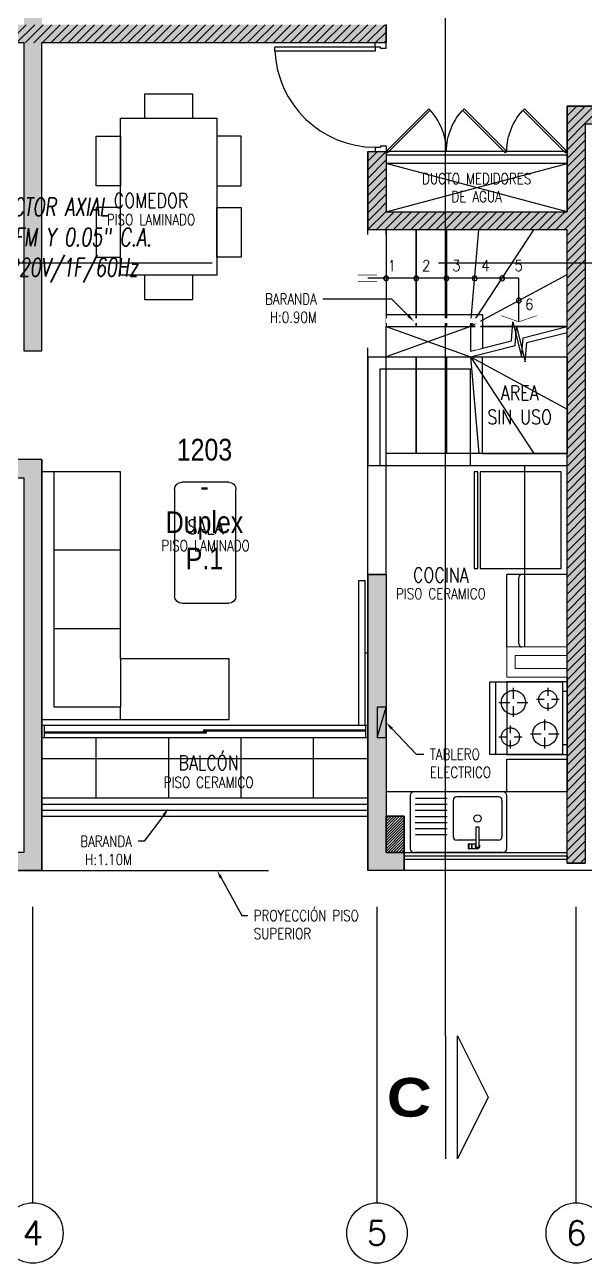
# Model space of a CAD drawing. Header units: millimetres. Extents: x -3 to 53, y -269 to 39.
# Drawn here: x 5.86 to 10.5, y -117.72 to -107.48 of the extents above; entities that cross this region are included whole.
import ezdxf
from ezdxf import colors
from ezdxf.entities.mleader import LeaderData, LeaderLine
from ezdxf.enums import TextEntityAlignment as Align
from ezdxf.math import Vec2, Vec3

# ---------------------------------------------------------------- set-up
doc = ezdxf.new("R2010")
doc.units = ezdxf.units.MM
doc.header["$LTSCALE"] = 15
doc.set_wipeout_variables(frame=1)
for name, pattern in [('CENTER', [2, 1.25, -0.25, 0.25, -0.25]), ('HIDDEN', [0.375, 0.25, -0.125]), ('HIDDEN2', [0.1875, 0.125, -0.0625]), ('PHANTOM', [63.5, 31.75, -6.35, 6.35, -6.35, 6.35, -6.35]), ('PHANTOM2', [1.25, 0.625, -0.125, 0.125, -0.125, 0.125, -0.125])]:
    doc.linetypes.add(name, pattern=pattern)
doc.layers.get('0').update_dxf_attribs({"color": 250})
for name, color, linetype in [('01', 250, 'Continuous'), ('A-BARANDAS', 250, 'Continuous'), ('A-COCINAS-LAV', 250, 'Continuous'), ('A-CORTE', 250, 'CENTER'), ('A-EJES', 251, 'PHANTOM'), ('A-EST HATCH', 250, 'Continuous'), ('A-EST PLACAS', 250, 'Continuous'), ('A-EST VIGAS', 250, 'HIDDEN2'), ('A-HATCH', 250, 'Continuous'), ('A-LINEAS', 250, 'Continuous'), ('A-MOBILIARIO', 250, 'Continuous'), ('A-MURO BAJO', 251, 'Continuous'), ('A-NUMERACIONDEP', 251, 'Continuous'), ('A-PROYECCIONES', 250, 'HIDDEN2'), ('A-TEXTO-ACABADO PISO', 250, 'Continuous'), ('A-TEXTO-AMBIENTE', 252, 'Continuous'), ('A-TEXTO-INDICACIONES', 250, 'Continuous'), ('DLP_MOBILIARIO FIJO', 250, 'Continuous'), ('L6 Linea fina', 141, 'Continuous'), ('MURO CF 60', 250, 'Continuous')]:
    doc.layers.add(name, color=color, linetype=linetype)
doc.layers.add('A-MUROS', color=252, linetype='Continuous', lineweight=30)
doc.layers.add('DLP_MURO ALTO', color=250, linetype='Continuous', lineweight=20)
doc.styles.add('JNV ING', font='romans.shx', dxfattribs={"width": 0.7, "oblique": 8, "height": 0.15})
doc.styles.add('R160-75', font='', dxfattribs={"height": 0.6})
doc.styles.add('R80', font='ARIALN.TTF', dxfattribs={"height": 2.03})
doc.styles.add('ROMANS', font='romans.shx', dxfattribs={"width": 0.8})
doc.styles.add('TXT_COTAS', font='romans.shx', dxfattribs={"width": 0.8})
doc.styles.get('R160-75').set_extended_font_data('Arial Black', bold=True)
pattern_1 = [(45, (359.999406, -86.67669), (-0.035355339, 0.035355339), [])]

# ---------------------------------------------------------------- blocks, each defined once
blk = doc.blocks.new('EST.P10')
at = {"layer": 'A-EST HATCH'}
h = blk.add_hatch(color=256, dxfattribs=at)
h.dxf.hatch_style = 1
h.paths.add_polyline_path([(39.55, -2.74), (39.55, 3.325), (37.9, 3.325), (37.9, 3.525), (39.7, 3.525), (39.7, 2.65), (41.2, 2.65), (41.2, 3.15), (41.35, 3.15), (41.35, 2.45), (39.7, 2.45), (39.7, -2.74)])
h.paths.add_polyline_path([(18.45, 7.325), (20.05, 7.325), (20.05, 10.425), (18.85, 10.425), (18.85, 10.575), (20.2, 10.575), (20.2, 7.175), (18.45, 7.175)])
h.paths.add_polyline_path([(17.65, 10.575), (17.5, 10.575), (17.5, 7.175), (17.65, 7.175)])
h.paths.add_polyline_path([(12.15, 11.05), (11.85, 11.05), (11.85, 10.9), (12, 10.9), (12, 7.825), (12.15, 7.825)])
h.paths.add_polyline_path([(15.1, 10.425), (15.1, 7.325), (16.7, 7.325), (16.7, 7.175), (14.95, 7.175), (14.95, 10.575), (16.3, 10.575), (16.3, 10.425)])
h.paths.add_polyline_path([(5.85, 10.9), (5.25, 10.9), (5.25, 11.05), (6, 11.05), (6, 7.65), (4.85, 7.65), (4.85, 7.8), (5.85, 7.8)])
h.paths.add_polyline_path([(4.05, 11.05), (4.05, 7.65), (3.9, 7.65), (3.9, 11.05)])
h.paths.add_polyline_path([(3.1, 7.8), (1.5, 7.8), (1.5, 10.9), (2.7, 10.9), (2.7, 11.05), (1.35, 11.05), (1.35, 7.65), (3.1, 7.65)])
h.paths.add_polyline_path([(5.85, -2.65), (5.25, -2.65), (5.25, -2.8), (6, -2.8), (6, 0.6), (4.85, 0.6), (4.85, 0.45), (5.85, 0.45)])
h.paths.add_polyline_path([(4.05, -2.8), (4.05, 0.6), (3.9, 0.6), (3.9, -2.8)])
h.paths.add_polyline_path([(3.1, 0.45), (1.5, 0.45), (1.5, -2.65), (2.7, -2.65), (2.7, -2.8), (1.35, -2.8), (1.35, 0.6), (3.1, 0.6)])
h.paths.add_polyline_path([(8.7, -0.35), (8.85, -0.35), (8.85, -2.65), (9, -2.65), (9, -2.8), (8.7, -2.8)])
h.paths.add_polyline_path([(18.45, 0.925), (20.05, 0.925), (20.05, -2.175), (18.85, -2.175), (18.85, -2.325), (20.2, -2.325), (20.2, 1.075), (18.45, 1.075)])
h.paths.add_polyline_path([(17.65, -2.325), (17.5, -2.325), (17.5, 1.075), (17.65, 1.075)])
h.paths.add_polyline_path([(12.15, -2.8), (11.85, -2.8), (11.85, -2.65), (12, -2.65), (12, 0.425), (12.15, 0.425)])
h.paths.add_polyline_path([(15.1, -2.175), (15.1, 0.925), (16.7, 0.925), (16.7, 1.075), (14.95, 1.075), (14.95, -2.325), (16.3, -2.325), (16.3, -2.175)])
h.paths.add_polyline_path([(31.6, 7.325), (30, 7.325), (30, 10.425), (31.2, 10.425), (31.2, 10.575), (29.85, 10.575), (29.85, 7.175), (31.6, 7.175)])
h.paths.add_polyline_path([(32.4, 10.575), (32.55, 10.575), (32.55, 7.175), (32.4, 7.175)])
h.paths.add_polyline_path([(38.2, 11.05), (38.2, 10.9), (38.05, 10.9), (38.05, 7.825), (37.9, 7.825), (37.9, 11.05)])
h.paths.add_polyline_path([(27.6, 4.725), (37, 4.725), (37, 4.875), (33.45, 4.875), (33.45, 6.275), (33.25, 6.275), (33.25, 4.875), (30.35, 4.875), (30.35, 6.275), (30.2, 6.275), (30.2, 4.875), (27.8, 4.875), (27.8, 6.125), (29.45, 6.125), (29.45, 6.275), (27.175, 6.275), (27.175, 6.125), (27.6, 6.125)])
h.paths.add_polyline_path([(34.95, 10.425), (34.95, 7.325), (33.35, 7.325), (33.35, 7.175), (35.1, 7.175), (35.1, 10.575), (33.75, 10.575), (33.75, 10.425)])
h.paths.add_polyline_path([(39.7, 5.8), (41.35, 5.8), (41.35, 5.1), (41.2, 5.1), (41.2, 5.6), (39.7, 5.6), (39.7, 4.725), (37.9, 4.725), (37.9, 4.925), (39.55, 4.925), (39.55, 10.99), (39.7, 10.99)])
h.paths.add_polyline_path([(44.2, 10.9), (44.8, 10.9), (44.8, 11.05), (44.05, 11.05), (44.05, 7.65), (45.2, 7.65), (45.2, 7.8), (44.2, 7.8)])
h.paths.add_polyline_path([(46, 11.05), (46, 7.65), (46.15, 7.65), (46.15, 11.05)])
h.paths.add_polyline_path([(46.95, 7.8), (48.55, 7.8), (48.55, 10.9), (47.35, 10.9), (47.35, 11.05), (48.7, 11.05), (48.7, 7.65), (46.95, 7.65)])
h.paths.add_polyline_path([(46, -2.8), (46, 0.6), (46.15, 0.6), (46.15, -2.8)])
h.paths.add_polyline_path([(46.95, 0.45), (48.55, 0.45), (48.55, -2.65), (47.35, -2.65), (47.35, -2.8), (48.7, -2.8), (48.7, 0.6), (46.95, 0.6)])
h.paths.add_polyline_path([(41.35, 0.7), (41.2, 0.7), (41.2, -2.65), (41.05, -2.65), (41.05, -2.8), (41.35, -2.8)])
h.paths.add_polyline_path([(31.6, 0.925), (30, 0.925), (30, -2.175), (31.2, -2.175), (31.2, -2.325), (29.85, -2.325), (29.85, 1.075), (31.6, 1.075)])
h.paths.add_polyline_path([(32.4, -2.325), (32.55, -2.325), (32.55, 1.075), (32.4, 1.075)])
h.paths.add_polyline_path([(37.9, -2.8), (38.2, -2.8), (38.2, -2.65), (38.05, -2.65), (38.05, 0.425), (37.9, 0.425)])
h.paths.add_polyline_path([(34.95, -2.175), (34.95, 0.925), (33.35, 0.925), (33.35, 1.075), (35.1, 1.075), (35.1, -2.325), (33.75, -2.325), (33.75, -2.175)])
h.paths.add_polyline_path([(10.35, 3.525), (12.15, 3.525), (12.15, 3.375), (10.5, 3.375), (10.5, -2.74), (10.35, -2.74), (10.35, 2.5), (8.7, 2.5), (8.7, 3.15), (8.85, 3.15), (8.85, 2.65), (10.35, 2.65)])
h.paths.add_polyline_path([(44.05, -2.8), (44.05, 0.6), (45.2, 0.6), (45.2, 0.45), (44.2, 0.45), (44.2, -2.65), (44.8, -2.65), (44.8, -2.8)])
h.paths.add_polyline_path([(46.953, 5.55), (47.1, 5.55), (47.1, 6.75), (44.95, 6.75), (44.95, 6.6), (45.4, 6.6), (45.4, 5), (45.6, 5), (45.6, 6.6), (46.95, 6.6), (46.95, 5.55)], flags=17)
h.paths.add_polyline_path([(46.953, 2.7), (47.1, 2.7), (47.1, 1.5), (44.95, 1.5), (44.95, 1.65), (45.4, 1.65), (45.4, 3.25), (45.6, 3.25), (45.6, 1.65), (46.95, 1.65), (46.95, 2.7)], flags=17)
h.paths.add_polyline_path([(41.2, 4.2), (44.05, 4.2), (44.05, 6.75), (44.2, 6.75), (44.2, 4.2), (46.95, 4.2), (46.95, 4.8), (47.1, 4.8), (47.1, 4.2), (49.9, 4.2), (49.9, 8.15), (49.85, 8.15), (49.85, 8.25), (50.05, 8.25), (50.05, 0), (49.85, 0), (49.85, 0.1), (49.9, 0.1), (49.9, 4.05), (47.1, 4.05), (47.1, 3.45), (46.95, 3.45), (46.95, 4.05), (44.2, 4.05), (44.2, 1.5), (44.05, 1.5), (44.05, 4.05), (41.2, 4.05)])
h.paths.add_polyline_path([(41.35, 11.05), (41.35, 7.55), (41.2, 7.55), (41.2, 10.9), (41.05, 10.9), (41.05, 11.05)])
h.paths.add_polyline_path([(27.15, 4.725), (25.15, 4.725), (25.15, 4.875), (27, 4.875), (27, 8.275), (25.15, 8.275), (25.15, 8.425), (27, 8.425), (27, 10.575), (27.85, 10.575), (27.85, 10.425), (27.15, 10.425)])
h.paths.add_polyline_path([(10.35, 10.99), (10.35, 5.75), (8.7, 5.75), (8.7, 5.1), (8.85, 5.1), (8.85, 5.6), (10.35, 5.6), (10.35, 4.725), (12.15, 4.725), (12.15, 4.875), (10.5, 4.875), (10.5, 10.99)])
h.paths.add_polyline_path([(2.95, 4.2), (0.15, 4.2), (0.15, 8.15), (0.2, 8.15), (0.2, 8.25), (0, 8.25), (0, 0), (0.2, 0), (0.2, 0.1), (0.15, 0.1), (0.15, 4.05), (2.95, 4.05), (2.95, 3.45), (3.1, 3.45), (3.1, 4.05), (5.85, 4.05), (5.85, 1.5), (6, 1.5), (6, 4.05), (8.85, 4.05), (8.85, 4.2), (6, 4.2), (6, 6.75), (5.85, 6.75), (5.85, 4.2), (3.1, 4.2), (3.1, 4.8), (2.95, 4.8)])
h.paths.add_polyline_path([(8.7, 11.05), (9, 11.05), (9, 10.9), (8.85, 10.9), (8.85, 8.6), (8.7, 8.6)])
h.paths.add_polyline_path([(3.097, 5.55), (2.95, 5.55), (2.95, 6.75), (5.1, 6.75), (5.1, 6.6), (4.65, 6.6), (4.65, 5), (4.45, 5), (4.45, 6.6), (3.1, 6.6), (3.1, 5.55)], flags=17)
h.paths.add_polyline_path([(3.097, 2.7), (2.95, 2.7), (2.95, 1.5), (5.1, 1.5), (5.1, 1.65), (4.65, 1.65), (4.65, 3.25), (4.45, 3.25), (4.45, 1.65), (3.1, 1.65), (3.1, 2.7)], flags=17)
h.paths.add_polyline_path([(23.35, 4.725), (23.2, 4.725), (23.2, 8.425), (23.35, 8.425)])
h.paths.add_polyline_path([(22.45, 6.125), (22.45, 4.725), (13.05, 4.725), (13.05, 4.875), (16.6, 4.875), (16.6, 6.275), (16.8, 6.275), (16.8, 4.875), (19.7, 4.875), (19.7, 6.275), (19.85, 6.275), (19.85, 4.875), (22.25, 4.875), (22.25, 6.125), (20.6, 6.125), (20.6, 6.275), (22.845, 6.275), (22.845, 6.125)])
h.paths.add_polyline_path([(29, 1.975), (29, 2.125), (27.2, 2.125), (27.2, 3.375), (29.75, 3.375), (29.75, 1.975), (29.9, 1.975), (29.9, 3.375), (33.25, 3.375), (33.25, 1.975), (33.45, 1.975), (33.45, 3.375), (37, 3.375), (37, 3.525), (27, 3.525), (27, 1.975)])
h.paths.add_polyline_path([(27, 1.95), (27, -1.775), (23.35, -1.775), (23.35, 0.875), (25.7, 0.875), (25.7, 1.425), (26, 1.425), (26, 1.575), (25.55, 1.575), (25.55, 1.025), (23.35, 1.025), (23.35, 3.375), (26, 3.375), (26, 3.525), (23.2, 3.525), (23.2, -1.925), (27, -1.925), (27, -2.325), (27.85, -2.325), (27.85, -2.175), (27.15, -2.175), (27.15, 1.95)])
at = {"layer": 'A-EST PLACAS'}
blk.add_lwpolyline([(0, 8.25), (0, 0), (0.2, 0), (0.2, 0.1), (0.15, 0.1), (0.15, 4.05), (2.95, 4.05), (2.95, 3.45), (3.1, 3.45), (3.1, 4.05), (5.85, 4.05), (5.85, 1.5), (6, 1.5), (6, 4.05), (8.85, 4.05), (8.85, 4.2)], dxfattribs=at)
for points in [[(10.35, 3.525), (12.15, 3.525), (12.15, 3.375), (10.5, 3.375), (10.5, -2.74), (10.35, -2.74), (10.35, 2.5), (8.7, 2.5), (8.7, 3.15), (8.85, 3.15), (8.85, 2.65), (10.35, 2.65)], [(5.85, -2.65), (5.25, -2.65), (5.25, -2.8), (6, -2.8), (6, 0.6), (4.85, 0.6), (4.85, 0.45), (5.85, 0.45)], [(8.7, -0.35), (8.85, -0.35), (8.85, -2.65), (9, -2.65), (9, -2.8), (8.7, -2.8)]]:
    blk.add_lwpolyline(points, close=True, dxfattribs=at)
at = {"layer": 'A-EST VIGAS'}
for p, q in [((8.7, -0.35), (8.7, 2.5)), ((8.85, -0.35), (8.85, 2.5)), ((6, -2.8), (8.7, -2.8)), ((11.85, -2.8), (9, -2.8))]:
    blk.add_line(p, q, dxfattribs=at)
blk = doc.blocks.new('_Dot')
at = {"color": 0, "linetype": 'ByBlock', "lineweight": -2}
blk.add_line((-0.5, 0), (-1, 0), dxfattribs=at)
at = {"color": 0, "linetype": 'ByBlock', "const_width": 0.5}
blk.add_lwpolyline([(-0.25, 0, 1), (0.25, 0, 1)], format="xyb", close=True, dxfattribs=at)
blk = doc.blocks.new('TEXTO DUCTOS PT')
at = {"layer": 'A-TEXTO-INDICACIONES', "insert": (8.25, -8.2), "char_height": 0.09, "width": 1.04794, "attachment_point": 5, "style": 'ROMANS'}
blk.add_mtext('\\pxsm1,qc,t16;DUCTO MEDIDORES DE AGUA', dxfattribs=at)
blk = doc.blocks.new('*U104')
blk.add_line((-3, -5.08), (-3, 5.08))
blk.add_lwpolyline([(-4.02, 5.08), (-4.02, -5.08), (-6.56, 0)], close=True)
at = {"linetype": 'Continuous', "style": 'R160-75'}
blk.add_attdef('A', text='', height=0.3, dxfattribs=at).set_placement((0, 0), align=Align.MIDDLE_CENTER)
blk = doc.blocks.new('Cortes-Elev.')
at = {"layer": 'A-CORTE', "linetype": 'CENTER', "ltscale": 0.5}
for points in [[(9.341, 20.831), (9.341, 37.853)], [(-1.966, 27.228), (51.86, 27.228)]]:
    blk.add_lwpolyline(points, dxfattribs=at)
ref = blk.add_blockref('*U104', (9.041, 20.323), dxfattribs=dict(at, xscale=0.1, yscale=0.1, zscale=-0.1, rotation=180))
ref.add_attrib('A', 'C', dxfattribs={"layer": '0', "linetype": 'Continuous', "extrusion": (0, 0, -1), "height": 0.32, "rotation": 180, "style": 'R160-75'}).set_placement((-9.041, 20.323), align=Align.MIDDLE)
blk = doc.blocks.new('REFRI')
blk.add_wipeout([(0.4, 0), (-0.4, 0), (-0.4, -0.67), (0.4, -0.67)])
blk.add_wipeout([(-0.4, -0.69), (-0.4, -0.72), (0.4, -0.72), (0.4, -0.69)])
for points in [[(-0.4, 0), (-0.4, -0.67), (0.4, -0.67), (0.4, 0)], [(-0.4, -0.69), (-0.4, -0.72), (0.4, -0.72), (0.4, -0.69)]]:
    blk.add_lwpolyline(points, close=True)
blk = doc.blocks.new('ESC1')
at = {"layer": 'A-LINEAS', "linetype": 'Continuous'}
for points in [[(-0.8, 1.05), (-0.432, 0.957), (-0.421, 0.799), (-0.347, 1.09), (-0.335, 0.932), (0, 0.848)], [(-0.8, 1.002), (-0.462, 0.917), (-0.451, 0.759), (-0.377, 1.05), (-0.365, 0.892), (0, 0.8)], [(-0.4, 0.76), (-0.4, 0.4), (-1.65, 0.4)]]:
    blk.add_lwpolyline(points, dxfattribs=at)
at = {"layer": 'A-LINEAS', "const_width": 0.005}
for points in [[(-0.253, 0.709), (-0.4, 0.76), (-0.547, 0.709)], [(-1.574, 0.427), (-1.735, 0.427)], [(-1.574, 0.373), (-1.735, 0.373)]]:
    blk.add_lwpolyline(points, dxfattribs=at)
at = {"layer": 'A-LINEAS', "linetype": 'Continuous'}
for centre in [(-0.4, 0.584), (-1.5, 0.4), (-1.25, 0.4), (-1, 0.4), (-0.766, 0.4), (-0.538, 0.4)]:
    blk.add_circle(centre, 0.02, dxfattribs=at)
at = {"layer": 'A-MURO BAJO'}
for points in [[(0, 0.8), (-0.8, 0.8), (-0.8, 1.002)], [(-0.8, 0.8), (-0.733, 0)], [(-0.8, 0.8), (-0.276, 0)], [(-0.8, 0.8), (0, 0.368)]]:
    blk.add_lwpolyline(points, dxfattribs=at)
for points in [[(-1.5, 0.8), (-1.25, 0.8), (-1.25, 0), (-1.5, 0)], [(-1.25, 0.8), (-1, 0.8), (-1, 0), (-1.25, 0)], [(-1, 0.8), (0, 0.8), (0, 0), (-1, 0)]]:
    blk.add_lwpolyline(points, close=True, dxfattribs=at)
at = {"layer": 'A-PROYECCIONES'}
for points in [[(-1.5, 1.05), (-1.25, 1.05), (-1.25, 1.85), (-1.5, 1.85)], [(-1.25, 1.05), (-1, 1.05), (-1, 1.85), (-1.25, 1.85)], [(-1, 1.05), (0, 1.05), (0, 1.85), (-1, 1.85)]]:
    blk.add_lwpolyline(points, close=True, dxfattribs=at)
for points in [[(-0.8, 1.05), (-0.733, 1.85)], [(-0.8, 1.05), (-0.276, 1.85)], [(-0.8, 1.05), (0, 1.482)], [(-1.5, 1.05), (-1.5, 0.8), (-0.8, 1.05)], [(-0.8, 0.8), (-1.5, 1.05)], [(-0.8, 1.05), (0, 1.05), (0, 0.848)]]:
    blk.add_lwpolyline(points, dxfattribs=at)
blk.add_wipeout([(-1.5, 0.77), (-1.5, 0.73), (-0.72, 0.73), (-0.72, 0.982), (-0.76, 0.992), (-0.76, 0.77)]).dxf.layer = 'A-BARANDAS'
blk.add_lwpolyline([(-1.5, 0.7), (-0.7, 0.7), (-0.7, 0.977)], dxfattribs=at)
blk = doc.blocks.new('A$C33FC7C8B')
at = {"ltscale": 0.5}
for p, q in [((0.08, 0.64, 0), (0.52, 0.64, 0)), ((0.08, 0.64, 0), (0.08, 0.6, 0)), ((0.52, 0.64, 0), (0.52, 0.6, 0)), ((0, 0, 0), (0, 0.6, 0)), ((0, 0.6, 0), (0.6, 0.6, 0)), ((0.145, 0.575, 0), (0.145, 0.51, 0)), ((0.43, 0.485, 0), (0.43, 0.575, 0)), ((0.6, 0.6, 0), (0.6, 0, 0)), ((0.05, 0.48, 0), (0.115, 0.48, 0)), ((0.145, 0.45, 0), (0.145, 0.385, 0)), ((0.175, 0.48, 0), (0.24, 0.48, 0)), ((0.4, 0.455, 0), (0.31, 0.455, 0)), ((0.43, 0.335, 0), (0.43, 0.425, 0)), ((0.55, 0.455, 0), (0.46, 0.455, 0)), ((0.17, 0.225, 0), (0.17, 0.315, 0)), ((0.455, 0.2, 0), (0.455, 0.265, 0)), ((0.14, 0.195, 0), (0.05, 0.195, 0)), ((0.17, 0.075, 0), (0.17, 0.165, 0)), ((0.29, 0.195, 0), (0.2, 0.195, 0)), ((0.425, 0.17, 0), (0.36, 0.17, 0)), ((0.455, 0.075, 0), (0.455, 0.14, 0)), ((0.55, 0.17, 0), (0.485, 0.17, 0)), ((0.6, 0.05, 0), (0, 0.05, 0)), ((0.6, 0, 0), (0, 0, 0))]:
    blk.add_line(p, q, dxfattribs=at)
for centre, radius in [((0.145, 0.48), 0.075), ((0.43, 0.455), 0.1), ((0.17, 0.195), 0.1), ((0.455, 0.17), 0.075)]:
    blk.add_circle(centre, radius, dxfattribs=at)
blk = doc.blocks.new('*U89')
blk.add_wipeout([(0, 0), (0, -0.02), (0.17, -0.02), (0.17, 0)])
blk.add_lwpolyline([(0, 0), (0.17, 0), (0.17, -0.02), (0, -0.02)], close=True)
blk = doc.blocks.new('LAV-COC_01')
for p, q in [((-0.07, 0.042, 0), (-0.07, 0.782, 0)), ((0.4, 0.812, 0), (-0.04, 0.812, 0)), ((0.225, 0.507, 0), (0.225, 0.772, 0)), ((0.275, 0.507, 0), (0.275, 0.772, 0)), ((0.325, 0.507, 0), (0.325, 0.772, 0)), ((0.375, 0.507, 0), (0.375, 0.768, 0)), ((0.43, 0.042, 0), (0.43, 0.782, 0)), ((0.03, 0.082, 0), (0.03, 0.427, 0)), ((0.36, 0.457, 0), (0.06, 0.457, 0)), ((0.39, 0.082, 0), (0.39, 0.427, 0)), ((-0.04, 0.012, 0), (0.4, 0.012, 0)), ((0.36, 0.052, 0), (0.06, 0.052, 0))]:
    blk.add_line(p, q)
at = {"extrusion": (-8.98137e-08, -2.25601e-18, 1)}
for p, q in [((0.075, 0.507, 0), (0.075, 0.768, 0)), ((0.125, 0.507, 0), (0.125, 0.772, 0)), ((0.175, 0.507, 0), (0.175, 0.772, 0))]:
    blk.add_line(p, q, dxfattribs=at)
at = {"extrusion": (-4.49068e-08, 3.60285e-08, 1), "elevation": 0}
for points in [[(0, 0.33), (0, 0.305), (-0.04, 0.305), (-0.04, 0.33)], [(0, 0.33), (-0.04, 0.33), (-0.04, 0.325), (0, 0.325)]]:
    blk.add_lwpolyline(points, close=True, dxfattribs=at)
blk.add_lwpolyline([(-0.04, 0.255), (-0.04, 0.3), (0, 0.3), (0, 0.265)], dxfattribs=at)
at = {"extrusion": (-4.49068e-08, 3.60285e-08, 1)}
blk.add_arc((-0.02, 0.255, 0), 0.02, 29.9997, 329.9997, dxfattribs=at)
for centre, start_param, end_param in [((-0.04, 0.782, 0), -0.785398, 0.785398), ((0.4, 0.782, 0), -2.356194, -0.785398), ((0.06, 0.427, 0), -0.785398, 0.785398), ((0.36, 0.427, 0), -2.356194, -0.785398), ((-0.04, 0.042, 0), 0.785398, 2.356194), ((0.06, 0.082, 0), 0.785398, 2.356194), ((0.36, 0.082, 0), 2.356194, 3.926991), ((0.4, 0.042, 0), 2.356194, 3.926991)]:
    blk.add_ellipse(centre, major_axis=(-0.0212, 0.0212), ratio=1, start_param=start_param, end_param=end_param)
blk.add_ellipse((0.21, 0.255, 0), major_axis=(-0.0212, 0.0212), ratio=1)
at = {"layer": '01', "extrusion": (-4.49068e-08, 3.60285e-08, 1), "elevation": 0}
for points in [[(-0.037, 0.3), (-0.037, 0.305)], [(-0.02, 0.3), (-0.02, 0.305)], [(-0.002, 0.3), (-0.002, 0.305)]]:
    blk.add_lwpolyline(points, dxfattribs=at)
at = {"extrusion": (-4.49068e-08, 3.60285e-08, 1), "rotation": 359.9380941588614}
blk.add_blockref('*U89', (-0.03, 0.265, 0), dxfattribs=at)
blk = doc.blocks.new('MESA CENTRO')
for p, q in [((-0.194, 0), (0.194, 0)), ((-0.254, -0.942), (-0.254, -0.06)), ((0.254, -0.06), (0.254, -0.942)), ((0.194, -1.002), (-0.194, -1.002))]:
    blk.add_line(p, q)
for centre, start, end in [((-0.194, -0.06), 90, 180), ((0.194, -0.06), 0, 90), ((-0.194, -0.942), 180, 270), ((0.194, -0.942), 270, 0)]:
    blk.add_arc(centre, 0.06, start, end)
blk = doc.blocks.new('SOFA SEC')
for p, q in [((0, 0.65), (0.1, 0.65)), ((0.1, 0.65), (0.1, 0.1)), ((0.5, 0.65), (0.1, 0.65)), ((0.75, 0.65), (0.75, 0.1)), ((1.4, 0.65), (1.4, 0.1)), ((0.1, 0.1), (2.05, 0.1))]:
    blk.add_line(p, q)
blk.add_lwpolyline([(0.5, 1.55), (0.5, 0.65), (2.05, 0.65), (2.05, 0), (0, 0), (0, 1.55)], close=True)
blk = doc.blocks.new('A$C67C01FD6')
blk.add_line((0.025, 0), (0, 0))
blk.add_lwpolyline([(0.025, 0.6), (0.075, 0.6), (0.075, -0.6), (0.025, -0.6), (0.025, 0.6)])
blk = doc.blocks.new('*U140')
for p, q in [((0.01, 0.855), (0.01, 0.9)), ((0.055, 0.855), (0.01, 0.855)), ((0.1, 0.865), (0.055, 0.865)), ((0.055, 0.855), (0.055, 0.865)), ((0.1, 0.865), (0.1, 0.9)), ((0.055, 0.045), (0.01, 0.045)), ((0.01, 0.045), (0.01, 0)), ((0.055, 0.045), (0.055, 0.035)), ((0.1, 0.035), (0.055, 0.035)), ((0.1, 0.035), (0.1, 0))]:
    blk.add_line(p, q)
blk.add_lwpolyline([(0.93, 0.07), (0.93, 0.035), (0.1, 0.035), (0.1, 0.07)], close=True)
at = {"linetype": 'HIDDEN2'}
blk.add_arc((0.1, 0.034), 0.831, 2.2301, 89.9672, dxfattribs=at)
blk = doc.blocks.new('A$Cb5611ba7')
for points in [[(0.15, 0.173), (0.15, -0.027), (0.56, -0.027), (0.56, 0.173)], [(1.15, 0.173), (1.15, -0.027), (0.74, -0.027), (0.74, 0.173)], [(0, -0.027), (0, -0.827), (1.3, -0.827), (1.3, -0.027)], [(0, -0.227), (0, -0.627), (-0.2, -0.627), (-0.2, -0.227)], [(1.5, -0.627), (1.3, -0.627), (1.3, -0.227), (1.5, -0.227)], [(0.15, -1.027), (0.15, -0.827), (0.56, -0.827), (0.56, -1.027)], [(1.15, -1.027), (1.15, -0.827), (0.74, -0.827), (0.74, -1.027)]]:
    blk.add_lwpolyline(points, close=True)
blk = doc.blocks.new('*U108')
at = {"linetype": 'HIDDEN', "ltscale": 0.2}
for p, q in [((0.353, 0.353), (0, 0)), ((0.013, -0.013), (0.366, 0.34)), ((0, 0), (0.013, -0.013))]:
    blk.add_line(p, q, dxfattribs=at)
blk.add_arc((0, 0), 0.499, 0, 45, dxfattribs=at)
blk = doc.blocks.new('Tab.Electrico')
blk.add_hatch(color=256).paths.add_polyline_path([(0.075, 0), (0.075, 0.25), (0, 0)])
for p, q in [((0.075, 0.25), (0, 0)), ((0.075, 0.25), (0, 0.25)), ((0, 0.25), (0, 0)), ((0.075, 0), (0.075, 0.25)), ((0, 0), (0.075, 0))]:
    blk.add_line(p, q)
blk = doc.blocks.new('Ejes_Torre G')
at = {"layer": 'A-EJES', "linetype": 'PHANTOM2', "ltscale": 0.5}
for points in [[(5.925, -2.75), (5.925, -0.3)], [(8.775, -2.75), (8.775, -0.3)], [(10.425, -2.75), (10.425, -0.3)]]:
    blk.add_lwpolyline(points, dxfattribs=at)
at = {"layer": 'A-EJES', "linetype": 'Continuous'}
for centre in [(5.925, -3), (8.775, -3), (10.425, -3)]:
    blk.add_circle(centre, 0.25, dxfattribs=at)
at = {"layer": 'A-EJES', "linetype": 'Continuous', "style": 'ROMANS'}
for s, p in [('4', (5.925, -3)), ('5', (8.775, -3)), ('6', (10.425, -3))]:
    blk.add_text(s, height=0.2, dxfattribs=at).set_placement(p, align=Align.MIDDLE_CENTER)
blk = doc.blocks.new('Vent SSHH G1')
at = {"layer": 'L6 Linea fina'}
ml = blk.add_multileader_mtext('Standard', dxfattribs=at)
ml.set_content('{\\LEA-01}\\PEXTRACTOR AXIAL\\P100 CFM Y 0.05" C.A.\\P18W/220V/1F/60Hz', color=12, style='JNV ING')
ml.set_leader_properties(color=256, linetype='ByLayer', lineweight=-1)
ml.build(insert=Vec2(0, 0))
ml.multileader.update_dxf_attribs({"dogleg_length": 0.05, "arrow_head_size": 0.15})
ctx = ml.context
ctx.base_point, ctx.char_height, ctx.arrow_head_size, ctx.landing_gap_size, ctx.plane_origin = Vec3(1.014, 0.949, 0), 0.15, 0.15, 0.07, Vec3(3.421, 0.346, 0)
notes = []
notes.append((ctx, [(1, (1, 1, 0), (0.964, 0.949, 0), (1, 0), 0.05, [(0, [(0.572, 0.565, 0)], 0, [])])]))
ctx.mtext.insert, ctx.mtext.flow_direction = Vec3(1.084, 1.049, 0), 5
ml = blk.add_multileader_mtext('Standard', dxfattribs=at)
ml.set_content('{\\LEA-01}\\PEXTRACTOR AXIAL\\P100 CFM Y 0.05" C.A.\\P18W/220V/1F/60Hz', color=12, style='JNV ING')
ml.set_leader_properties(color=256, linetype='ByLayer', lineweight=-1)
ml.build(insert=Vec2(0, 0))
ml.multileader.update_dxf_attribs({"dogleg_length": 0.05, "arrow_head_size": 0.15})
ctx = ml.context
ctx.base_point, ctx.char_height, ctx.arrow_head_size, ctx.landing_gap_size, ctx.plane_origin = Vec3(1.014, -1.484, 0), 0.15, 0.15, 0.07, Vec3(3.421, -2.086, 0)
notes.append((ctx, [(1, (1, 1, 0), (0.964, -1.484, 0), (1, 0), 0.05, [(0, [(0.572, -1.074, 0)], 0, [])])]))
ctx.mtext.insert, ctx.mtext.flow_direction = Vec3(1.084, -1.384, 0), 5
for ctx, leaders in notes:
    for number, flags, end, landing, length, lines in leaders:
        leader = LeaderData()
        leader.index, (leader.has_last_leader_line, leader.has_dogleg_vector, leader.attachment_direction) = number, flags
        leader.last_leader_point, leader.dogleg_vector, leader.dogleg_length = Vec3(end), Vec3(landing), length
        for number, points, colour, breaks in lines:
            line = LeaderLine()
            line.index, line.vertices, line.color, line.breaks = number, Vec3.list(points), colors.encode_raw_color(colour), breaks
            leader.lines.append(line)
        ctx.leaders.append(leader)

msp = doc.modelspace()

# ---------------------------------------------------------------- hatches: boundary and pattern name
at = {"layer": 'A-HATCH'}
h = msp.add_hatch(dxfattribs=at)
h.set_pattern_fill('_USER', color=256, scale=0.6, double=1, pattern_type=0)
h.set_pattern_definition([(0, (-0.15005, -55.3496), (0, 0.6), []), (90, (-0.15005, -55.3496), (-0.6, 4e-17), [])])
h.paths.add_polyline_path([(6, -113.8747), (8.7, -113.8747), (8.7, -113.3747), (6, -113.3747)])
at = {"layer": 'MURO CF 60'}
h = msp.add_hatch(dxfattribs=at)
h.set_pattern_fill('_USER', color=256, scale=0.05, angle=45, pattern_type=0)
h.set_pattern_definition(pattern_1)
h.paths.add_polyline_path([(-0.0006, -107.4767), (8.8495, -107.4767), (8.8495, -107.6267), (-0.0006, -107.6267)])
h = msp.add_hatch(dxfattribs=at)
h.set_pattern_fill('_USER', color=256, scale=0.05, angle=45, pattern_type=0)
h.set_pattern_definition(pattern_1)
h.paths.add_polyline_path([(12.1494, -108.3017), (10.4994, -108.3017), (10.4994, -108.1517), (12.1494, -108.1517)])
h = msp.add_hatch(dxfattribs=at)
h.set_pattern_fill('_USER', color=256, scale=0.05, angle=45, pattern_type=0)
h.set_pattern_definition(pattern_1)
h.paths.add_polyline_path([(8.6994, -108.5267), (8.8494, -108.5267), (8.8494, -109.0267), (8.6994, -109.0267)])

# ---------------------------------------------------------------- linework, layer by layer
msp.add_lwpolyline([(9, -114.3546), (10.35, -114.3546), (10.35, -114.3846), (9, -114.3846)], close=True)
msp.add_arc((9.975, -112.5997, 0), 0.025, 180, 270)
at = {"layer": 'A-BARANDAS', "elevation": 0}
for points in [[(6, -113.9247), (8.7, -113.9247)], [(6, -113.9747), (8.7, -113.9747)]]:
    msp.add_lwpolyline(points, dxfattribs=at)
at = {"layer": 'A-LINEAS'}
for p, q in [((10.35, -109.0247), (8.85, -108.6247)), ((8.8501, -109.0247), (10.35, -108.6247))]:
    msp.add_line(p, q, dxfattribs=at)
at = {"layer": 'A-MOBILIARIO'}
for p, q in [((10.35, -108.5247), (8.8501, -108.5247)), ((10.35, -108.5547), (8.8501, -108.5547))]:
    msp.add_line(p, q, dxfattribs=at)
at = {"layer": 'A-MURO BAJO'}
for p, q in [((10.35, -108.6247), (8.8501, -108.6247)), ((10.35, -112.8747), (10.35, -113.5547)), ((8.68, -113.2747, 0), (6.02, -113.2747, 0)), ((6.02, -113.3747, 0), (8.68, -113.3747, 0)), ((10.5, -114.4746), (9, -114.4746))]:
    msp.add_line(p, q, dxfattribs=at)
msp.add_lwpolyline([(8.85, -114.0247), (9, -114.0247), (9, -114.3247), (10.35, -114.3247), (10.35, -113.8246), (8.85, -113.8246)], close=True, dxfattribs=at)
at = {"layer": 'A-MURO BAJO', "elevation": 0}
for points in [[(6, -113.8747), (8.7, -113.8747)], [(6, -114.0247), (8.7, -114.0247)]]:
    msp.add_lwpolyline(points, dxfattribs=at)
at = {"layer": 'A-MUROS'}
for p, q in [((8.8501, -107.4747), (8.8501, -107.6247)), ((8.8501, -107.6247), (8.8501, -107.4747)), ((6, -110.1747), (6, -107.6247)), ((6, -107.6247), (8.8501, -107.6247)), ((12.15, -108.1497), (10.35, -108.1497)), ((10.35, -108.1497), (10.35, -109.0247)), ((5.85, -110.1747), (6, -110.1747)), ((6, -111.0747), (4.85, -111.0747)), ((6, -111.0747), (6, -114.4747)), ((8.7, -111.1247), (8.8, -111.1247)), ((8.7, -112.0247), (8.7, -114.4747)), ((8.85, -112.0247), (8.7, -112.0247)), ((8.85, -112.0247), (8.85, -114.0247)), ((10.35, -114.4146), (10.5, -114.4146)), ((6, -114.4747), (5.25, -114.4747)), ((9, -114.4746, 0), (8.7, -114.4747))]:
    msp.add_line(p, q, dxfattribs=at)
msp.add_lwpolyline([(8.7, -108.5247), (8.8501, -108.5247), (8.8501, -109.0247), (10.35, -109.0247)], dxfattribs=at)
at = {"layer": 'A-PROYECCIONES'}
msp.add_line((9.95, -112.5997), (9.95, -112.0497), dxfattribs=at)
msp.add_lwpolyline([(10.35, -113.5147), (10.35, -112.9147), (9.85, -112.9147), (9.85, -113.5147)], close=True, dxfattribs=at)
at = {"layer": 'DLP_MOBILIARIO FIJO', "elevation": 0}
for points in [[(6.02, -113.2747), (6, -113.2747), (6, -113.3747), (6.02, -113.3747)], [(7.36, -113.3372), (6.02, -113.3372), (6.02, -113.3272), (7.36, -113.3272)], [(7.34, -113.3122), (8.68, -113.3122), (8.68, -113.3222), (7.34, -113.3222)], [(8.7, -113.2747), (8.68, -113.2747), (8.68, -113.3747), (8.7, -113.3747)]]:
    msp.add_lwpolyline(points, close=True, dxfattribs=at)
at = {"layer": 'DLP_MURO ALTO'}
for p, q in [((9.85, -112.8747), (9.85, -112.6247)), ((9.85, -112.6247), (10.35, -112.6247)), ((9.92, -112.8047), (9.92, -112.6947)), ((9.92, -112.6947), (10.35, -112.6947)), ((10.35, -112.8047), (9.92, -112.8047)), ((10.35, -112.8747), (9.85, -112.8747))]:
    msp.add_line(p, q, dxfattribs=at)

# ---------------------------------------------------------------- block references
at = {"rotation": 180}
msp.add_blockref('Tab.Electrico', (8.85, -113.1247), dxfattribs=at)
at = {"layer": 'A-CORTE'}
msp.add_blockref('Cortes-Elev.', (0, -136.6746), dxfattribs=at)
at = {"layer": 'A-EST PLACAS'}
msp.add_blockref('EST.P10', (0, -111.6747), dxfattribs=at)
at = {"layer": 'A-MOBILIARIO', "rotation": 180}
for name, p in [('*U140', (8.8601, -107.6247)), ('A$C67C01FD6', (8.7, -112.6747))]:
    msp.add_blockref(name, p, dxfattribs=at)
at = {"layer": 'A-MOBILIARIO', "xscale": -1}
for name, p, rotation in [('A$Cb5611ba7', (7.4765, -109.5497), 270), ('SOFA SEC', (6, -113.2247, 0), 270.0004328521019), ('MESA CENTRO', (7.3527, -112.2638, 0), 180.000022579112)]:
    msp.add_blockref(name, p, dxfattribs=dict(at, rotation=rotation))
at = {"layer": 'A-PROYECCIONES', "ltscale": 0.25}
msp.add_blockref('*U108', (8.8501, -108.5247), dxfattribs=at)
at = {"layer": 'A-PROYECCIONES', "ltscale": 0.25, "xscale": -1}
for p in [(9.8495, -108.5247), (10.349, -108.5247)]:
    msp.add_blockref('*U108', p, dxfattribs=at)
at = {"layer": 'A-PROYECCIONES', "ltscale": 0.5, "extrusion": (4.40218e-06, 0.000440452, -1), "xscale": -1, "zscale": -1, "rotation": 90.00000251712258}
msp.add_blockref('A$C33FC7C8B', (-9.71, -112.9147, -0.0498), dxfattribs=at)
at = {"layer": 'A-TEXTO-INDICACIONES'}
msp.add_blockref('TEXTO DUCTOS PT', (1.35, -100.6247), dxfattribs=at)

# ---------------------------------------------------------------- texts
at = {"layer": 'A-TEXTO-ACABADO PISO', "char_height": 0.09, "attachment_point": 2, "rotation": 0.00002, "style": 'ROMANS'}
for s, width, insert in [('PISO LAMINADO', 1.20225, (6.9032, -109.0449)), ('PISO LAMINADO', 1.034523, (7.3552, -111.7416, 0)), ('PISO CERAMICO', 1.20225, (9.3038, -112.1401))]:
    msp.add_mtext_dynamic_manual_height_columns(s, width=width, gutter_width=12.5, heights=[0], dxfattribs=dict(at, insert=insert))
at = {"layer": 'A-TEXTO-ACABADO PISO', "insert": (7.3802, -113.7001), "char_height": 0.09, "attachment_point": 2, "style": 'ROMANS'}
msp.add_mtext_dynamic_manual_height_columns('PISO CERAMICO', width=1.20225, gutter_width=12.5, heights=[0], dxfattribs=at)
at = {"layer": 'A-TEXTO-AMBIENTE', "style": 'ROMANS', "width": 0.8}
for s, p in [('COMEDOR', (6.9033, -108.9913, 0)), ('SALA', (7.3551, -111.6927, 0)), ('COCINA', (9.3038, -112.0905, 0)), ('BALCÓN', (7.38, -113.6433, 0))]:
    msp.add_text(s, height=0.12, dxfattribs=at).set_placement(p, align=Align.CENTER)
at = {"layer": 'A-TEXTO-AMBIENTE', "insert": (9.9566, -110.4618, 0), "char_height": 0.12, "width": 0.610665, "attachment_point": 2, "style": 'ROMANS'}
msp.add_mtext('AREA SIN USO', dxfattribs=at)

# ---------------------------------------------------------------- leaders
at = {"layer": 'A-NUMERACIONDEP'}
ml = msp.add_multileader_mtext('Standard', dxfattribs=at)
ml.set_content('1203 - Duplex P.1', color=256, style='R80')
ml.set_leader_properties(color=256)
ml.set_arrow_properties(name='DOT')
ml.build(insert=Vec2(0, 0))
ml.multileader.update_dxf_attribs({"leader_type": 0, "has_text_frame": 1, "text_left_attachment_type": 2, "text_right_attachment_type": 2, "dogleg_length": 0.36, "arrow_head_size": 0.06, "scale": 0.06})
ctx = ml.context
ctx.base_point, ctx.scale, ctx.char_height, ctx.arrow_head_size, ctx.landing_gap_size, ctx.plane_origin = Vec3(6.4908, -111.0179), 0.06, 0.18, 0.06, 0.06, Vec3(5.8381, -111.0223)
ctx.left_attachment, ctx.right_attachment, ctx.text_align_type = 2, 2, 1
notes = []
notes.append((ctx, [(0, (1, 1, 0), (8.2929, -111.0179), (-1, 0), 0.0917, [(0, [(7.9794, -110.669)], 0, [])])]))
ctx.mtext.insert, ctx.mtext.width, ctx.mtext.alignment, ctx.mtext.flow_direction = Vec3(7.346, -110.9026), 2.023893, 2, 5
at = {"layer": 'A-TEXTO-INDICACIONES'}
ml = msp.add_multileader_mtext('Standard', dxfattribs=at)
ml.set_content('\\pxsm1,t16;TABLERO ELECTRICO', color=256, style='TXT_COTAS')
ml.set_leader_properties(color=256)
ml.build(insert=Vec2(0, 0))
ml.multileader.update_dxf_attribs({"dogleg_length": 0.05, "arrow_head_size": 0.07})
ctx = ml.context
ctx.base_point, ctx.char_height, ctx.arrow_head_size, ctx.landing_gap_size, ctx.plane_origin = Vec3(9.1629, -113.5129), 0.09, 0.07, 0.05, Vec3(8.6842, -113.492)
notes.append((ctx, [(0, (1, 1, 0), (9.0986, -113.5129), (1, 0), 0.0644, [(0, [(8.85, -113.2497)], 0, [])])]))
ctx.mtext.insert, ctx.mtext.width, ctx.mtext.defined_height, ctx.mtext.flow_direction = Vec3(9.2129, -113.4679), 0.665701, 0.3008, 5
ml = msp.add_multileader_mtext('Standard', dxfattribs=at)
ml.set_content('\\pxsm1;BARANDA \\P\\pt16;H:1.10M', color=256, style='TXT_COTAS')
ml.set_leader_properties(color=256)
ml.build(insert=Vec2(0, 0))
ml.multileader.update_dxf_attribs({"dogleg_length": 0.05, "arrow_head_size": 0.07})
ctx = ml.context
ctx.base_point, ctx.char_height, ctx.arrow_head_size, ctx.landing_gap_size, ctx.plane_origin = Vec3(6.2365, -114.2334), 0.09, 0.07, 0.05, Vec3(7.1999, -113.9299)
ctx.text_align_type = 2
notes.append((ctx, [(0, (1, 1, 0), (6.8459, -114.2334), (-1, 0), 0.05, [(0, [(7.05, -113.9603)], 0, [])])]))
ctx.mtext.insert, ctx.mtext.width, ctx.mtext.defined_height, ctx.mtext.alignment, ctx.mtext.flow_direction = Vec3(6.7459, -114.1884), 1.149951, 0.8046, 3, 5
ml = msp.add_multileader_mtext('Standard', dxfattribs=at)
ml.set_content('\\pxsm1,t16;PROYECCIÓN PISO SUPERIOR', color=256, style='TXT_COTAS')
ml.set_leader_properties(color=256)
ml.build(insert=Vec2(0, 0))
ml.multileader.update_dxf_attribs({"dogleg_length": 0.05, "arrow_head_size": 0.07})
ctx = ml.context
ctx.base_point, ctx.char_height, ctx.arrow_head_size, ctx.landing_gap_size, ctx.plane_origin = Vec3(7.7041, -114.8478), 0.09, 0.07, 0.05, Vec3(7.3001, -114.4442)
notes.append((ctx, [(0, (1, 1, 0), (7.6541, -114.8478), (1, 0), 0.05, [(0, [(7.45, -114.4746)], 0, [])])]))
ctx.mtext.insert, ctx.mtext.width, ctx.mtext.defined_height, ctx.mtext.flow_direction = Vec3(7.7541, -114.8028), 1.149951, 0.8046, 5
for ctx, leaders in notes:
    for number, flags, end, landing, length, lines in leaders:
        leader = LeaderData()
        leader.index, (leader.has_last_leader_line, leader.has_dogleg_vector, leader.attachment_direction) = number, flags
        leader.last_leader_point, leader.dogleg_vector, leader.dogleg_length = Vec3(end), Vec3(landing), length
        for number, points, colour, breaks in lines:
            line = LeaderLine()
            line.index, line.vertices, line.color, line.breaks = number, Vec3.list(points), colors.encode_raw_color(colour), breaks
            leader.lines.append(line)
        ctx.leaders.append(leader)

# ---------------------------------------------------------------- next in the draw order: block references
at = {"xscale": -1, "rotation": 180}
msp.add_blockref('ESC1', (10.35, -109.1747), dxfattribs=at)
at = {"layer": 'A-COCINAS-LAV', "extrusion": (4.49068e-08, 3.60284e-08, -1), "xscale": -1, "zscale": -1, "rotation": 90}
msp.add_blockref('REFRI', (-10.3, -111.5747, 0), dxfattribs=at)
at = {"layer": 'A-COCINAS-LAV', "extrusion": (-3.60285e-08, -4.49068e-08, -1), "xscale": -1, "zscale": -1, "rotation": 270}
msp.add_blockref('LAV-COC_01', (-9.8621, -114.2546, 0), dxfattribs=at)

# ---------------------------------------------------------------- next in the draw order: hatches: boundary and pattern name
at = {"layer": 'A-HATCH'}
h = msp.add_hatch(dxfattribs=at)
h.set_pattern_fill('ANSI31', color=256, scale=0.005)
h.set_pattern_definition([(45, (3e-09, -61.674632), (-0.01122532, 0.01122532), [])])
h.paths.add_polyline_path([(8.85, -114.0247), (9, -114.0247), (9, -114.3247), (8.85, -114.3247)])
at = {"layer": 'MURO CF 60'}
h = msp.add_hatch(dxfattribs=at)
h.set_pattern_fill('_USER', color=256, scale=0.05, angle=45, pattern_type=0)
h.set_pattern_definition(pattern_1)
h.paths.add_polyline_path([(10.3494, -108.1517), (10.4994, -108.1517), (10.4994, -114.4167), (10.3494, -114.4167)])
h = msp.add_hatch(dxfattribs=at)
h.set_pattern_fill('_USER', color=256, scale=0.05, angle=45, pattern_type=0)
h.set_pattern_definition(pattern_1)
h.paths.add_polyline_path([(8.6994, -109.1767), (10.3494, -109.1767), (10.3494, -109.0267), (8.6994, -109.0267)])

# ---------------------------------------------------------------- next in the draw order: linework, layer by layer
msp.add_arc((9.975, -112.0497, 0), 0.025, 90, 180)
at = {"layer": 'A-HATCH'}
msp.add_lwpolyline([(8.85, -114.0247), (9, -114.0247), (9, -114.3247), (8.85, -114.3247)], close=True, dxfattribs=at)
at = {"layer": 'A-MUROS'}
for p, q in [((8.7, -108.5247), (8.7, -109.1747)), ((10.35, -109.1747), (8.7, -109.1747)), ((10.35, -111.0247), (10.35, -109.1747)), ((8.7, -110.2247), (9.65, -110.2247)), ((8.7, -110.2247), (8.7, -111.1247)), ((9.65, -111.0247), (9.65, -110.2247)), ((8.8, -110.3247), (9.55, -110.3247)), ((8.8, -111.1247), (8.8, -110.3247)), ((9.55, -111.1247), (9.55, -110.3247)), ((9.65, -111.0247), (10.35, -111.0247)), ((9.55, -111.1247), (10.35, -111.1247)), ((10.35, -114.4146), (10.35, -111.1247)), ((9, -114.0247), (8.85, -114.0247)), ((9, -114.4746, 0), (9, -114.0247))]:
    msp.add_line(p, q, dxfattribs=at)
at = {"layer": 'A-PROYECCIONES'}
for p, q in [((8.8, -111.1247), (9.55, -111.1247)), ((10, -112.6247), (10, -111.1247)), ((10.35, -112.0247), (9.85, -112.0247, 0)), ((9.85, -112.6247), (9.85, -112.0247, 0))]:
    msp.add_line(p, q, dxfattribs=at)
at = {"layer": 'A-PROYECCIONES', "elevation": 0}
msp.add_lwpolyline([(10.35, -113.5547), (10.35, -113.8246), (9.85, -113.8246), (9.85, -113.5547)], close=True, dxfattribs=at)

# ---------------------------------------------------------------- next in the draw order: block references
at = {"layer": 'A-MUROS'}
msp.add_blockref('Ejes_Torre G', (0, -114.4747), dxfattribs=at)
at = {"layer": 'L6 Linea fina'}
msp.add_blockref('Vent SSHH G1', (4.2492, -107.2747, 0), dxfattribs=at)

# ---------------------------------------------------------------- next in the draw order: texts
at = {"layer": 'A-TEXTO-INDICACIONES', "style": 'ROMANS', "width": 0.9}
for s, p in [('1', (8.9327, -109.5142)), ('2', (9.2174, -109.5142)), ('3', (9.4674, -109.5142)), ('4', (9.7088, -109.5142)), ('5', (9.9824, -109.5142)), ('6', (10.0712, -109.8347))]:
    msp.add_text(s, height=0.09, rotation=360, dxfattribs=at).set_placement(p, align=Align.RIGHT)

# ---------------------------------------------------------------- next in the draw order: leaders
at = {"layer": 'A-TEXTO-INDICACIONES'}
ml = msp.add_multileader_mtext('Standard', dxfattribs=at)
ml.set_content('\\pxsm1;BARANDA \\P\\pt16;H:0.90M', color=256, style='TXT_COTAS')
ml.set_leader_properties(color=256)
ml.build(insert=Vec2(0, 0))
ml.multileader.update_dxf_attribs({"dogleg_length": 0.05, "arrow_head_size": 0.07})
ctx = ml.context
ctx.base_point, ctx.char_height, ctx.arrow_head_size, ctx.landing_gap_size, ctx.plane_origin = Vec3(7.767, -109.7467), 0.09, 0.07, 0.05, Vec3(9.0479, -110.1874)
ctx.text_align_type = 2
notes = []
notes.append((ctx, [(0, (1, 1, 0), (8.898, -109.7467), (-1, 0), 0.5716, [(0, [(9.084, -109.9347)], 0, [])])]))
ctx.mtext.insert, ctx.mtext.width, ctx.mtext.defined_height, ctx.mtext.alignment, ctx.mtext.flow_direction = Vec3(8.2765, -109.7017), 1.149951, 0.8046, 3, 5
for ctx, leaders in notes:
    for number, flags, end, landing, length, lines in leaders:
        leader = LeaderData()
        leader.index, (leader.has_last_leader_line, leader.has_dogleg_vector, leader.attachment_direction) = number, flags
        leader.last_leader_point, leader.dogleg_vector, leader.dogleg_length = Vec3(end), Vec3(landing), length
        for number, points, colour, breaks in lines:
            line = LeaderLine()
            line.index, line.vertices, line.color, line.breaks = number, Vec3.list(points), colors.encode_raw_color(colour), breaks
            leader.lines.append(line)
        ctx.leaders.append(leader)

doc.saveas('drawing.dxf')
